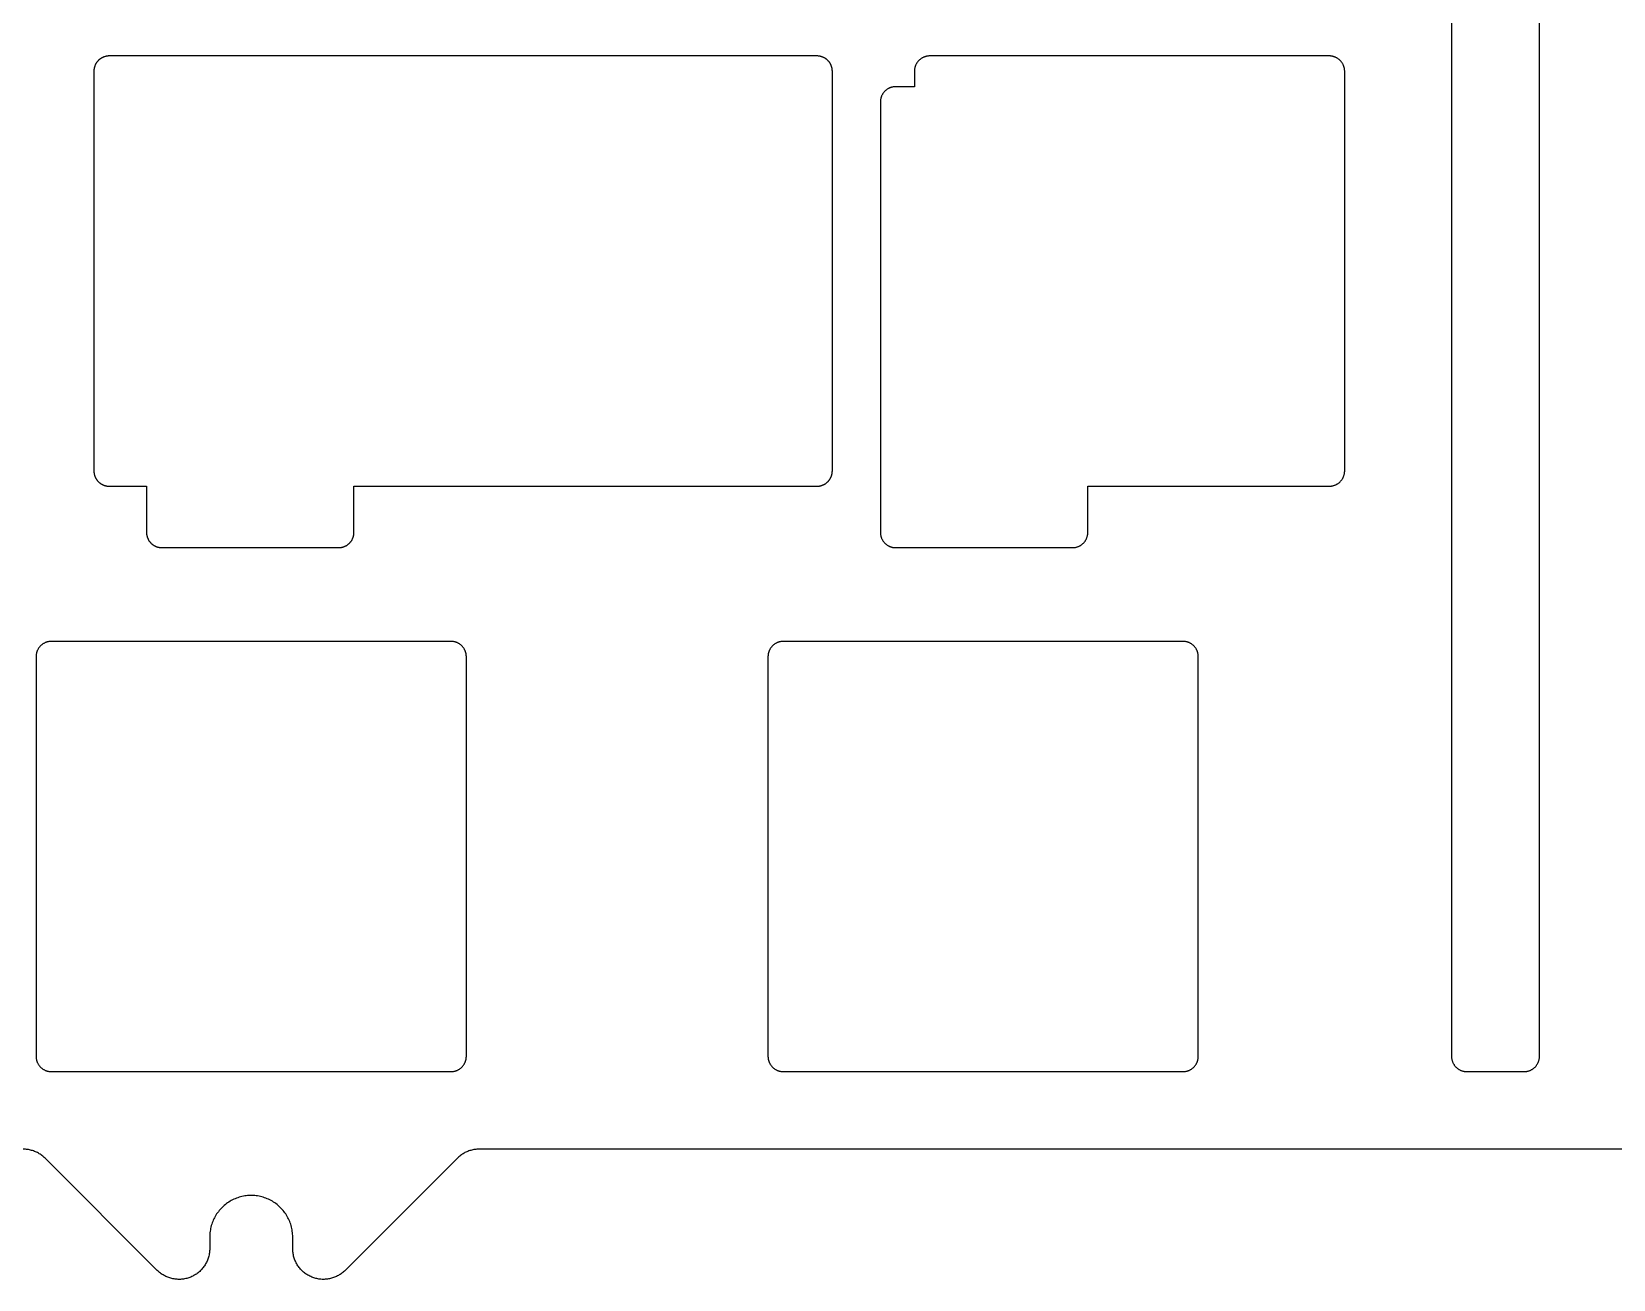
# Model space of a CAD drawing. Header units: millimetres. Extents: x -947 to -599, y 2206 to 2334.
# Drawn here: x -706.2 to -654.8, y 2206.3 to 2246.9 of the extents above; entities that cross this region are included whole.
import ezdxf

# ---------------------------------------------------------------- set-up
doc = ezdxf.new("R2010")
doc.units = ezdxf.units.MM
doc.layers.add('Default', color=18, linetype='Continuous', true_color=0x000000)

msp = doc.modelspace()

# ---------------------------------------------------------------- linework, layer by layer
at = {"layer": 'Default'}
for points in [[(-660.048, 2302.731), (-660.048, 2213.531)], [(-657.185, 2213.531), (-657.185, 2302.731)], [(-703.716, 2246.081), (-703.727, 2246.081), (-703.739, 2246.08), (-703.75, 2246.08), (-703.761, 2246.079), (-703.773, 2246.078), (-703.784, 2246.076), (-703.796, 2246.075), (-703.807, 2246.073), (-703.819, 2246.07), (-703.831, 2246.068), (-703.842, 2246.065), (-703.854, 2246.062), (-703.866, 2246.058), (-703.877, 2246.054), (-703.889, 2246.05), (-703.9, 2246.046), (-703.912, 2246.041), (-703.923, 2246.036), (-703.935, 2246.031), (-703.946, 2246.025), (-703.957, 2246.019), (-703.968, 2246.013), (-703.979, 2246.006), (-703.99, 2245.999), (-704.001, 2245.992), (-704.011, 2245.985), (-704.021, 2245.977), (-704.031, 2245.969), (-704.041, 2245.961), (-704.051, 2245.952), (-704.061, 2245.944), (-704.07, 2245.934), (-704.079, 2245.925), (-704.088, 2245.916), (-704.096, 2245.906), (-704.104, 2245.896), (-704.112, 2245.886), (-704.12, 2245.876), (-704.128, 2245.865), (-704.135, 2245.855), (-704.142, 2245.844), (-704.148, 2245.833), (-704.154, 2245.822), (-704.16, 2245.811), (-704.166, 2245.799), (-704.171, 2245.788), (-704.176, 2245.776), (-704.181, 2245.765), (-704.186, 2245.753), (-704.19, 2245.742), (-704.194, 2245.73), (-704.197, 2245.719), (-704.2, 2245.707), (-704.203, 2245.695), (-704.206, 2245.684), (-704.208, 2245.672), (-704.21, 2245.66), (-704.212, 2245.649), (-704.213, 2245.637), (-704.214, 2245.626), (-704.215, 2245.614), (-704.216, 2245.603), (-704.216, 2245.592), (-704.216, 2245.581)], [(-680.691, 2246.081), (-703.716, 2246.081)], [(-680.191, 2245.581), (-680.191, 2245.592), (-680.192, 2245.603), (-680.192, 2245.614), (-680.193, 2245.626), (-680.194, 2245.637), (-680.196, 2245.649), (-680.198, 2245.66), (-680.2, 2245.672), (-680.202, 2245.684), (-680.205, 2245.695), (-680.207, 2245.707), (-680.211, 2245.719), (-680.214, 2245.73), (-680.218, 2245.742), (-680.222, 2245.753), (-680.226, 2245.765), (-680.231, 2245.776), (-680.236, 2245.788), (-680.242, 2245.799), (-680.247, 2245.811), (-680.253, 2245.822), (-680.259, 2245.833), (-680.266, 2245.844), (-680.273, 2245.855), (-680.28, 2245.865), (-680.287, 2245.876), (-680.295, 2245.886), (-680.303, 2245.896), (-680.311, 2245.906), (-680.32, 2245.916), (-680.329, 2245.925), (-680.338, 2245.934), (-680.347, 2245.944), (-680.357, 2245.952), (-680.366, 2245.961), (-680.376, 2245.969), (-680.386, 2245.977), (-680.397, 2245.985), (-680.407, 2245.992), (-680.418, 2245.999), (-680.428, 2246.006), (-680.439, 2246.013), (-680.45, 2246.019), (-680.462, 2246.025), (-680.473, 2246.031), (-680.484, 2246.036), (-680.496, 2246.041), (-680.507, 2246.046), (-680.519, 2246.05), (-680.53, 2246.054), (-680.542, 2246.058), (-680.554, 2246.062), (-680.565, 2246.065), (-680.577, 2246.068), (-680.589, 2246.07), (-680.6, 2246.073), (-680.612, 2246.075), (-680.623, 2246.076), (-680.635, 2246.078), (-680.646, 2246.079), (-680.658, 2246.08), (-680.669, 2246.08), (-680.68, 2246.081), (-680.691, 2246.081)], [(-677.023, 2246.081), (-677.04, 2246.081), (-677.057, 2246.08), (-677.074, 2246.078), (-677.091, 2246.076), (-677.108, 2246.074), (-677.124, 2246.07), (-677.141, 2246.067), (-677.157, 2246.062), (-677.174, 2246.058), (-677.19, 2246.052), (-677.206, 2246.046), (-677.222, 2246.04), (-677.237, 2246.032), (-677.253, 2246.025), (-677.268, 2246.017), (-677.282, 2246.008), (-677.297, 2245.999), (-677.311, 2245.989), (-677.325, 2245.979), (-677.338, 2245.969), (-677.351, 2245.958), (-677.364, 2245.946), (-677.376, 2245.934), (-677.388, 2245.922), (-677.399, 2245.91), (-677.41, 2245.896), (-677.421, 2245.883), (-677.431, 2245.869), (-677.441, 2245.855), (-677.45, 2245.841), (-677.458, 2245.826), (-677.466, 2245.811), (-677.474, 2245.796), (-677.481, 2245.78), (-677.488, 2245.764), (-677.494, 2245.748), (-677.499, 2245.732), (-677.504, 2245.716), (-677.508, 2245.699), (-677.512, 2245.683), (-677.515, 2245.666), (-677.518, 2245.649), (-677.52, 2245.632), (-677.521, 2245.615), (-677.522, 2245.598), (-677.523, 2245.581)], [(-664.023, 2246.081), (-677.023, 2246.081)], [(-663.523, 2245.581), (-663.523, 2245.598), (-663.524, 2245.615), (-663.525, 2245.632), (-663.527, 2245.649), (-663.53, 2245.666), (-663.533, 2245.683), (-663.537, 2245.699), (-663.541, 2245.716), (-663.546, 2245.732), (-663.551, 2245.748), (-663.557, 2245.764), (-663.564, 2245.78), (-663.571, 2245.796), (-663.579, 2245.811), (-663.587, 2245.826), (-663.595, 2245.841), (-663.604, 2245.855), (-663.614, 2245.869), (-663.624, 2245.883), (-663.635, 2245.896), (-663.646, 2245.91), (-663.657, 2245.922), (-663.669, 2245.934), (-663.681, 2245.946), (-663.694, 2245.958), (-663.707, 2245.969), (-663.72, 2245.979), (-663.734, 2245.989), (-663.748, 2245.999), (-663.763, 2246.008), (-663.777, 2246.017), (-663.793, 2246.025), (-663.808, 2246.032), (-663.823, 2246.04), (-663.839, 2246.046), (-663.855, 2246.052), (-663.871, 2246.058), (-663.888, 2246.062), (-663.904, 2246.067), (-663.921, 2246.07), (-663.938, 2246.074), (-663.954, 2246.076), (-663.971, 2246.078), (-663.988, 2246.08), (-664.005, 2246.081), (-664.023, 2246.081)], [(-704.216, 2245.581), (-704.216, 2232.581)], [(-680.191, 2232.581), (-680.191, 2245.581)], [(-677.523, 2245.581), (-677.523, 2245.081), (-678.128, 2245.081)], [(-663.523, 2232.581), (-663.523, 2245.581)], [(-678.128, 2245.081), (-678.145, 2245.081), (-678.162, 2245.08), (-678.179, 2245.078), (-678.196, 2245.076), (-678.213, 2245.074), (-678.23, 2245.07), (-678.247, 2245.067), (-678.263, 2245.062), (-678.28, 2245.058), (-678.296, 2245.052), (-678.312, 2245.046), (-678.327, 2245.04), (-678.343, 2245.032), (-678.358, 2245.025), (-678.373, 2245.017), (-678.388, 2245.008), (-678.403, 2244.999), (-678.417, 2244.989), (-678.43, 2244.979), (-678.444, 2244.969), (-678.457, 2244.958), (-678.47, 2244.946), (-678.482, 2244.934), (-678.494, 2244.922), (-678.505, 2244.91), (-678.516, 2244.896), (-678.527, 2244.883), (-678.537, 2244.869), (-678.546, 2244.855), (-678.556, 2244.841), (-678.564, 2244.826), (-678.572, 2244.811), (-678.58, 2244.796), (-678.587, 2244.78), (-678.593, 2244.764), (-678.599, 2244.748), (-678.605, 2244.732), (-678.61, 2244.716), (-678.614, 2244.699), (-678.618, 2244.683), (-678.621, 2244.666), (-678.624, 2244.649), (-678.626, 2244.632), (-678.627, 2244.615), (-678.628, 2244.598), (-678.628, 2244.581)], [(-678.628, 2244.581), (-678.628, 2230.581)], [(-704.216, 2232.581), (-704.216, 2232.57), (-704.216, 2232.559), (-704.215, 2232.547), (-704.214, 2232.536), (-704.213, 2232.525), (-704.212, 2232.513), (-704.21, 2232.502), (-704.208, 2232.49), (-704.206, 2232.478), (-704.203, 2232.467), (-704.2, 2232.455), (-704.197, 2232.443), (-704.194, 2232.432), (-704.19, 2232.42), (-704.186, 2232.408), (-704.181, 2232.397), (-704.176, 2232.385), (-704.171, 2232.374), (-704.166, 2232.363), (-704.16, 2232.351), (-704.154, 2232.34), (-704.148, 2232.329), (-704.142, 2232.318), (-704.135, 2232.307), (-704.128, 2232.297), (-704.12, 2232.286), (-704.112, 2232.276), (-704.104, 2232.266), (-704.096, 2232.256), (-704.088, 2232.246), (-704.079, 2232.237), (-704.07, 2232.227), (-704.061, 2232.218), (-704.051, 2232.21), (-704.041, 2232.201), (-704.031, 2232.193), (-704.021, 2232.185), (-704.011, 2232.177), (-704.001, 2232.17), (-703.99, 2232.162), (-703.979, 2232.156), (-703.968, 2232.149), (-703.957, 2232.143), (-703.946, 2232.137), (-703.935, 2232.131), (-703.923, 2232.126), (-703.912, 2232.121), (-703.9, 2232.116), (-703.889, 2232.112), (-703.877, 2232.108), (-703.866, 2232.104), (-703.854, 2232.1), (-703.842, 2232.097), (-703.831, 2232.094), (-703.819, 2232.092), (-703.807, 2232.089), (-703.796, 2232.087), (-703.784, 2232.086), (-703.773, 2232.084), (-703.761, 2232.083), (-703.75, 2232.082), (-703.739, 2232.081), (-703.727, 2232.081), (-703.716, 2232.081)], [(-680.691, 2232.081), (-680.68, 2232.081), (-680.669, 2232.081), (-680.658, 2232.082), (-680.646, 2232.083), (-680.635, 2232.084), (-680.623, 2232.086), (-680.612, 2232.087), (-680.6, 2232.089), (-680.589, 2232.092), (-680.577, 2232.094), (-680.565, 2232.097), (-680.554, 2232.1), (-680.542, 2232.104), (-680.53, 2232.108), (-680.519, 2232.112), (-680.507, 2232.116), (-680.496, 2232.121), (-680.484, 2232.126), (-680.473, 2232.131), (-680.462, 2232.137), (-680.45, 2232.143), (-680.439, 2232.149), (-680.428, 2232.156), (-680.418, 2232.162), (-680.407, 2232.17), (-680.397, 2232.177), (-680.386, 2232.185), (-680.376, 2232.193), (-680.366, 2232.201), (-680.357, 2232.21), (-680.347, 2232.218), (-680.338, 2232.227), (-680.329, 2232.237), (-680.32, 2232.246), (-680.311, 2232.256), (-680.303, 2232.266), (-680.295, 2232.276), (-680.287, 2232.286), (-680.28, 2232.297), (-680.273, 2232.307), (-680.266, 2232.318), (-680.259, 2232.329), (-680.253, 2232.34), (-680.247, 2232.351), (-680.242, 2232.363), (-680.236, 2232.374), (-680.231, 2232.385), (-680.226, 2232.397), (-680.222, 2232.408), (-680.218, 2232.42), (-680.214, 2232.432), (-680.211, 2232.443), (-680.207, 2232.455), (-680.205, 2232.467), (-680.202, 2232.478), (-680.2, 2232.49), (-680.198, 2232.502), (-680.196, 2232.513), (-680.194, 2232.525), (-680.193, 2232.536), (-680.192, 2232.547), (-680.192, 2232.559), (-680.191, 2232.57), (-680.191, 2232.581)], [(-664.023, 2232.081), (-664.005, 2232.081), (-663.988, 2232.082), (-663.971, 2232.084), (-663.954, 2232.086), (-663.938, 2232.088), (-663.921, 2232.091), (-663.904, 2232.095), (-663.888, 2232.099), (-663.871, 2232.104), (-663.855, 2232.11), (-663.839, 2232.116), (-663.823, 2232.122), (-663.808, 2232.129), (-663.793, 2232.137), (-663.777, 2232.145), (-663.763, 2232.154), (-663.748, 2232.163), (-663.734, 2232.172), (-663.72, 2232.183), (-663.707, 2232.193), (-663.694, 2232.204), (-663.681, 2232.216), (-663.669, 2232.227), (-663.657, 2232.24), (-663.646, 2232.252), (-663.635, 2232.265), (-663.624, 2232.279), (-663.614, 2232.293), (-663.604, 2232.307), (-663.595, 2232.321), (-663.587, 2232.336), (-663.579, 2232.351), (-663.571, 2232.366), (-663.564, 2232.382), (-663.557, 2232.398), (-663.551, 2232.413), (-663.546, 2232.43), (-663.541, 2232.446), (-663.537, 2232.463), (-663.533, 2232.479), (-663.53, 2232.496), (-663.527, 2232.513), (-663.525, 2232.53), (-663.524, 2232.547), (-663.523, 2232.564), (-663.523, 2232.581)], [(-703.716, 2232.081), (-702.504, 2232.081)], [(-702.504, 2232.081), (-702.504, 2230.581)], [(-695.754, 2230.581), (-695.754, 2232.081)], [(-695.754, 2232.081), (-680.691, 2232.081)], [(-671.878, 2230.581), (-671.878, 2232.081), (-664.023, 2232.081)], [(-702.504, 2230.581), (-702.504, 2230.57), (-702.504, 2230.559), (-702.503, 2230.547), (-702.502, 2230.536), (-702.501, 2230.525), (-702.5, 2230.513), (-702.498, 2230.502), (-702.496, 2230.49), (-702.494, 2230.478), (-702.491, 2230.467), (-702.488, 2230.455), (-702.485, 2230.443), (-702.482, 2230.432), (-702.478, 2230.42), (-702.474, 2230.408), (-702.469, 2230.397), (-702.464, 2230.385), (-702.459, 2230.374), (-702.454, 2230.363), (-702.448, 2230.351), (-702.442, 2230.34), (-702.436, 2230.329), (-702.43, 2230.318), (-702.423, 2230.307), (-702.416, 2230.297), (-702.408, 2230.286), (-702.4, 2230.276), (-702.392, 2230.266), (-702.384, 2230.256), (-702.376, 2230.246), (-702.367, 2230.237), (-702.358, 2230.227), (-702.349, 2230.218), (-702.339, 2230.21), (-702.329, 2230.201), (-702.319, 2230.193), (-702.309, 2230.185), (-702.299, 2230.177), (-702.289, 2230.17), (-702.278, 2230.162), (-702.267, 2230.156), (-702.256, 2230.149), (-702.245, 2230.143), (-702.234, 2230.137), (-702.223, 2230.131), (-702.211, 2230.126), (-702.2, 2230.121), (-702.188, 2230.116), (-702.177, 2230.112), (-702.165, 2230.108), (-702.154, 2230.104), (-702.142, 2230.1), (-702.13, 2230.097), (-702.119, 2230.094), (-702.107, 2230.092), (-702.095, 2230.089), (-702.084, 2230.087), (-702.072, 2230.086), (-702.061, 2230.084), (-702.049, 2230.083), (-702.038, 2230.082), (-702.027, 2230.081), (-702.015, 2230.081), (-702.004, 2230.081)], [(-696.254, 2230.081), (-696.243, 2230.081), (-696.232, 2230.081), (-696.221, 2230.082), (-696.209, 2230.083), (-696.198, 2230.084), (-696.186, 2230.086), (-696.175, 2230.087), (-696.163, 2230.089), (-696.152, 2230.092), (-696.14, 2230.094), (-696.128, 2230.097), (-696.117, 2230.1), (-696.105, 2230.104), (-696.093, 2230.108), (-696.082, 2230.112), (-696.07, 2230.116), (-696.059, 2230.121), (-696.047, 2230.126), (-696.036, 2230.131), (-696.025, 2230.137), (-696.013, 2230.143), (-696.002, 2230.149), (-695.991, 2230.156), (-695.981, 2230.162), (-695.97, 2230.17), (-695.96, 2230.177), (-695.949, 2230.185), (-695.939, 2230.193), (-695.929, 2230.201), (-695.92, 2230.21), (-695.91, 2230.218), (-695.901, 2230.227), (-695.892, 2230.237), (-695.883, 2230.246), (-695.874, 2230.256), (-695.866, 2230.266), (-695.858, 2230.276), (-695.85, 2230.286), (-695.843, 2230.297), (-695.836, 2230.307), (-695.829, 2230.318), (-695.822, 2230.329), (-695.816, 2230.34), (-695.81, 2230.351), (-695.805, 2230.363), (-695.799, 2230.374), (-695.794, 2230.385), (-695.789, 2230.397), (-695.785, 2230.408), (-695.781, 2230.42), (-695.777, 2230.432), (-695.774, 2230.443), (-695.77, 2230.455), (-695.768, 2230.467), (-695.765, 2230.478), (-695.763, 2230.49), (-695.761, 2230.502), (-695.759, 2230.513), (-695.757, 2230.525), (-695.756, 2230.536), (-695.755, 2230.547), (-695.755, 2230.559), (-695.754, 2230.57), (-695.754, 2230.581)], [(-678.628, 2230.581), (-678.628, 2230.564), (-678.627, 2230.547), (-678.626, 2230.53), (-678.624, 2230.513), (-678.621, 2230.496), (-678.618, 2230.479), (-678.614, 2230.463), (-678.61, 2230.446), (-678.605, 2230.43), (-678.599, 2230.413), (-678.593, 2230.398), (-678.587, 2230.382), (-678.58, 2230.366), (-678.572, 2230.351), (-678.564, 2230.336), (-678.556, 2230.321), (-678.546, 2230.307), (-678.537, 2230.293), (-678.527, 2230.279), (-678.516, 2230.265), (-678.505, 2230.252), (-678.494, 2230.24), (-678.482, 2230.227), (-678.47, 2230.216), (-678.457, 2230.204), (-678.444, 2230.193), (-678.43, 2230.183), (-678.417, 2230.172), (-678.403, 2230.163), (-678.388, 2230.154), (-678.373, 2230.145), (-678.358, 2230.137), (-678.343, 2230.129), (-678.327, 2230.122), (-678.312, 2230.116), (-678.296, 2230.11), (-678.28, 2230.104), (-678.263, 2230.099), (-678.247, 2230.095), (-678.23, 2230.091), (-678.213, 2230.088), (-678.196, 2230.086), (-678.179, 2230.084), (-678.162, 2230.082), (-678.145, 2230.081), (-678.128, 2230.081)], [(-672.378, 2230.081), (-672.361, 2230.081), (-672.344, 2230.082), (-672.327, 2230.084), (-672.31, 2230.086), (-672.293, 2230.088), (-672.277, 2230.091), (-672.26, 2230.095), (-672.243, 2230.099), (-672.227, 2230.104), (-672.211, 2230.11), (-672.195, 2230.116), (-672.179, 2230.122), (-672.164, 2230.129), (-672.148, 2230.137), (-672.133, 2230.145), (-672.119, 2230.154), (-672.104, 2230.163), (-672.09, 2230.172), (-672.076, 2230.183), (-672.063, 2230.193), (-672.05, 2230.204), (-672.037, 2230.216), (-672.025, 2230.227), (-672.013, 2230.24), (-672.001, 2230.252), (-671.99, 2230.265), (-671.98, 2230.279), (-671.97, 2230.293), (-671.96, 2230.307), (-671.951, 2230.321), (-671.942, 2230.336), (-671.934, 2230.351), (-671.927, 2230.366), (-671.92, 2230.382), (-671.913, 2230.398), (-671.907, 2230.413), (-671.902, 2230.43), (-671.897, 2230.446), (-671.893, 2230.463), (-671.889, 2230.479), (-671.886, 2230.496), (-671.883, 2230.513), (-671.881, 2230.53), (-671.879, 2230.547), (-671.879, 2230.564), (-671.878, 2230.581)], [(-702.004, 2230.081), (-696.254, 2230.081)], [(-678.128, 2230.081), (-672.378, 2230.081)], [(-705.598, 2227.031), (-705.615, 2227.031), (-705.632, 2227.03), (-705.649, 2227.028), (-705.666, 2227.026), (-705.683, 2227.024), (-705.699, 2227.02), (-705.716, 2227.017), (-705.732, 2227.012), (-705.749, 2227.008), (-705.765, 2227.002), (-705.781, 2226.996), (-705.797, 2226.99), (-705.812, 2226.982), (-705.828, 2226.975), (-705.843, 2226.967), (-705.857, 2226.958), (-705.872, 2226.949), (-705.886, 2226.939), (-705.9, 2226.929), (-705.913, 2226.919), (-705.926, 2226.908), (-705.939, 2226.896), (-705.951, 2226.884), (-705.963, 2226.872), (-705.974, 2226.86), (-705.985, 2226.846), (-705.996, 2226.833), (-706.006, 2226.819), (-706.016, 2226.805), (-706.025, 2226.791), (-706.033, 2226.776), (-706.041, 2226.761), (-706.049, 2226.746), (-706.056, 2226.73), (-706.063, 2226.714), (-706.069, 2226.698), (-706.074, 2226.682), (-706.079, 2226.666), (-706.083, 2226.649), (-706.087, 2226.633), (-706.09, 2226.616), (-706.093, 2226.599), (-706.095, 2226.582), (-706.096, 2226.565), (-706.097, 2226.548), (-706.098, 2226.531)], [(-692.598, 2227.031), (-705.598, 2227.031)], [(-692.098, 2226.531), (-692.098, 2226.548), (-692.099, 2226.565), (-692.1, 2226.582), (-692.102, 2226.599), (-692.105, 2226.616), (-692.108, 2226.633), (-692.112, 2226.649), (-692.116, 2226.666), (-692.121, 2226.682), (-692.126, 2226.698), (-692.132, 2226.714), (-692.139, 2226.73), (-692.146, 2226.746), (-692.154, 2226.761), (-692.162, 2226.776), (-692.17, 2226.791), (-692.179, 2226.805), (-692.189, 2226.819), (-692.199, 2226.833), (-692.21, 2226.846), (-692.221, 2226.86), (-692.232, 2226.872), (-692.244, 2226.884), (-692.256, 2226.896), (-692.269, 2226.908), (-692.282, 2226.919), (-692.295, 2226.929), (-692.309, 2226.939), (-692.323, 2226.949), (-692.338, 2226.958), (-692.352, 2226.967), (-692.368, 2226.975), (-692.383, 2226.982), (-692.398, 2226.99), (-692.414, 2226.996), (-692.43, 2227.002), (-692.446, 2227.008), (-692.463, 2227.012), (-692.479, 2227.017), (-692.496, 2227.02), (-692.513, 2227.024), (-692.529, 2227.026), (-692.546, 2227.028), (-692.563, 2227.03), (-692.58, 2227.031), (-692.598, 2227.031)], [(-681.785, 2227.031), (-681.802, 2227.031), (-681.819, 2227.03), (-681.836, 2227.028), (-681.853, 2227.026), (-681.87, 2227.024), (-681.887, 2227.02), (-681.903, 2227.017), (-681.92, 2227.012), (-681.936, 2227.008), (-681.952, 2227.002), (-681.968, 2226.996), (-681.984, 2226.99), (-682, 2226.982), (-682.015, 2226.975), (-682.03, 2226.967), (-682.045, 2226.958), (-682.059, 2226.949), (-682.073, 2226.939), (-682.087, 2226.929), (-682.101, 2226.919), (-682.114, 2226.908), (-682.126, 2226.896), (-682.139, 2226.884), (-682.15, 2226.872), (-682.162, 2226.86), (-682.173, 2226.846), (-682.183, 2226.833), (-682.194, 2226.819), (-682.203, 2226.805), (-682.212, 2226.791), (-682.221, 2226.776), (-682.229, 2226.761), (-682.237, 2226.746), (-682.244, 2226.73), (-682.25, 2226.714), (-682.256, 2226.698), (-682.262, 2226.682), (-682.267, 2226.666), (-682.271, 2226.649), (-682.275, 2226.633), (-682.278, 2226.616), (-682.28, 2226.599), (-682.282, 2226.582), (-682.284, 2226.565), (-682.285, 2226.548), (-682.285, 2226.531)], [(-668.785, 2227.031), (-681.785, 2227.031)], [(-668.285, 2226.531), (-668.285, 2226.548), (-668.286, 2226.565), (-668.288, 2226.582), (-668.29, 2226.599), (-668.292, 2226.616), (-668.296, 2226.633), (-668.299, 2226.649), (-668.304, 2226.666), (-668.308, 2226.682), (-668.314, 2226.698), (-668.32, 2226.714), (-668.326, 2226.73), (-668.334, 2226.746), (-668.341, 2226.761), (-668.349, 2226.776), (-668.358, 2226.791), (-668.367, 2226.805), (-668.377, 2226.819), (-668.387, 2226.833), (-668.397, 2226.846), (-668.408, 2226.86), (-668.42, 2226.872), (-668.431, 2226.884), (-668.444, 2226.896), (-668.456, 2226.908), (-668.47, 2226.919), (-668.483, 2226.929), (-668.497, 2226.939), (-668.511, 2226.949), (-668.525, 2226.958), (-668.54, 2226.967), (-668.555, 2226.975), (-668.57, 2226.982), (-668.586, 2226.99), (-668.602, 2226.996), (-668.618, 2227.002), (-668.634, 2227.008), (-668.65, 2227.012), (-668.667, 2227.017), (-668.683, 2227.02), (-668.7, 2227.024), (-668.717, 2227.026), (-668.734, 2227.028), (-668.751, 2227.03), (-668.768, 2227.031), (-668.785, 2227.031)], [(-706.098, 2226.531), (-706.098, 2213.531)], [(-692.098, 2213.531), (-692.098, 2226.531)], [(-682.285, 2226.531), (-682.285, 2213.531)], [(-668.285, 2213.531), (-668.285, 2226.531)], [(-706.098, 2213.531), (-706.097, 2213.514), (-706.096, 2213.497), (-706.095, 2213.48), (-706.093, 2213.463), (-706.09, 2213.446), (-706.087, 2213.429), (-706.083, 2213.413), (-706.079, 2213.396), (-706.074, 2213.38), (-706.069, 2213.363), (-706.063, 2213.348), (-706.056, 2213.332), (-706.049, 2213.316), (-706.041, 2213.301), (-706.033, 2213.286), (-706.025, 2213.271), (-706.016, 2213.257), (-706.006, 2213.243), (-705.996, 2213.229), (-705.985, 2213.215), (-705.974, 2213.202), (-705.963, 2213.19), (-705.951, 2213.177), (-705.939, 2213.166), (-705.926, 2213.154), (-705.913, 2213.143), (-705.9, 2213.133), (-705.886, 2213.122), (-705.872, 2213.113), (-705.857, 2213.104), (-705.843, 2213.095), (-705.828, 2213.087), (-705.812, 2213.079), (-705.797, 2213.072), (-705.781, 2213.066), (-705.765, 2213.06), (-705.749, 2213.054), (-705.732, 2213.049), (-705.716, 2213.045), (-705.699, 2213.041), (-705.683, 2213.038), (-705.666, 2213.036), (-705.649, 2213.034), (-705.632, 2213.032), (-705.615, 2213.031), (-705.598, 2213.031)], [(-692.598, 2213.031), (-692.58, 2213.031), (-692.563, 2213.032), (-692.546, 2213.034), (-692.529, 2213.036), (-692.513, 2213.038), (-692.496, 2213.041), (-692.479, 2213.045), (-692.463, 2213.049), (-692.446, 2213.054), (-692.43, 2213.06), (-692.414, 2213.066), (-692.398, 2213.072), (-692.383, 2213.079), (-692.368, 2213.087), (-692.352, 2213.095), (-692.338, 2213.104), (-692.323, 2213.113), (-692.309, 2213.122), (-692.295, 2213.133), (-692.282, 2213.143), (-692.269, 2213.154), (-692.256, 2213.166), (-692.244, 2213.177), (-692.232, 2213.19), (-692.221, 2213.202), (-692.21, 2213.215), (-692.199, 2213.229), (-692.189, 2213.243), (-692.179, 2213.257), (-692.17, 2213.271), (-692.162, 2213.286), (-692.154, 2213.301), (-692.146, 2213.316), (-692.139, 2213.332), (-692.132, 2213.348), (-692.126, 2213.363), (-692.121, 2213.38), (-692.116, 2213.396), (-692.112, 2213.413), (-692.108, 2213.429), (-692.105, 2213.446), (-692.102, 2213.463), (-692.1, 2213.48), (-692.099, 2213.497), (-692.098, 2213.514), (-692.098, 2213.531)], [(-682.285, 2213.531), (-682.285, 2213.514), (-682.284, 2213.497), (-682.282, 2213.48), (-682.28, 2213.463), (-682.278, 2213.446), (-682.275, 2213.429), (-682.271, 2213.413), (-682.267, 2213.396), (-682.262, 2213.38), (-682.256, 2213.363), (-682.25, 2213.348), (-682.244, 2213.332), (-682.237, 2213.316), (-682.229, 2213.301), (-682.221, 2213.286), (-682.212, 2213.271), (-682.203, 2213.257), (-682.194, 2213.243), (-682.183, 2213.229), (-682.173, 2213.215), (-682.162, 2213.202), (-682.15, 2213.19), (-682.139, 2213.177), (-682.126, 2213.166), (-682.114, 2213.154), (-682.101, 2213.143), (-682.087, 2213.133), (-682.073, 2213.122), (-682.059, 2213.113), (-682.045, 2213.104), (-682.03, 2213.095), (-682.015, 2213.087), (-682, 2213.079), (-681.984, 2213.072), (-681.968, 2213.066), (-681.952, 2213.06), (-681.936, 2213.054), (-681.92, 2213.049), (-681.903, 2213.045), (-681.887, 2213.041), (-681.87, 2213.038), (-681.853, 2213.036), (-681.836, 2213.034), (-681.819, 2213.032), (-681.802, 2213.031), (-681.785, 2213.031)], [(-668.785, 2213.031), (-668.768, 2213.031), (-668.751, 2213.032), (-668.734, 2213.034), (-668.717, 2213.036), (-668.7, 2213.038), (-668.683, 2213.041), (-668.667, 2213.045), (-668.65, 2213.049), (-668.634, 2213.054), (-668.618, 2213.06), (-668.602, 2213.066), (-668.586, 2213.072), (-668.57, 2213.079), (-668.555, 2213.087), (-668.54, 2213.095), (-668.525, 2213.104), (-668.511, 2213.113), (-668.497, 2213.122), (-668.483, 2213.133), (-668.47, 2213.143), (-668.456, 2213.154), (-668.444, 2213.166), (-668.431, 2213.177), (-668.42, 2213.19), (-668.408, 2213.202), (-668.397, 2213.215), (-668.387, 2213.229), (-668.377, 2213.243), (-668.367, 2213.257), (-668.358, 2213.271), (-668.349, 2213.286), (-668.341, 2213.301), (-668.334, 2213.316), (-668.326, 2213.332), (-668.32, 2213.348), (-668.314, 2213.363), (-668.308, 2213.38), (-668.304, 2213.396), (-668.299, 2213.413), (-668.296, 2213.429), (-668.292, 2213.446), (-668.29, 2213.463), (-668.288, 2213.48), (-668.286, 2213.497), (-668.285, 2213.514), (-668.285, 2213.531)], [(-660.048, 2213.531), (-660.047, 2213.514), (-660.046, 2213.497), (-660.045, 2213.48), (-660.043, 2213.463), (-660.04, 2213.446), (-660.037, 2213.429), (-660.033, 2213.413), (-660.029, 2213.396), (-660.024, 2213.38), (-660.019, 2213.363), (-660.013, 2213.348), (-660.006, 2213.332), (-659.999, 2213.316), (-659.991, 2213.301), (-659.983, 2213.286), (-659.975, 2213.271), (-659.966, 2213.257), (-659.956, 2213.243), (-659.946, 2213.229), (-659.935, 2213.215), (-659.924, 2213.202), (-659.913, 2213.19), (-659.901, 2213.177), (-659.889, 2213.166), (-659.876, 2213.154), (-659.863, 2213.143), (-659.85, 2213.133), (-659.836, 2213.122), (-659.822, 2213.113), (-659.807, 2213.104), (-659.793, 2213.095), (-659.778, 2213.087), (-659.762, 2213.079), (-659.747, 2213.072), (-659.731, 2213.066), (-659.715, 2213.06), (-659.699, 2213.054), (-659.682, 2213.049), (-659.666, 2213.045), (-659.649, 2213.041), (-659.633, 2213.038), (-659.616, 2213.036), (-659.599, 2213.034), (-659.582, 2213.032), (-659.565, 2213.031), (-659.548, 2213.031)], [(-657.685, 2213.031), (-657.668, 2213.031), (-657.651, 2213.032), (-657.634, 2213.034), (-657.617, 2213.036), (-657.6, 2213.038), (-657.583, 2213.041), (-657.567, 2213.045), (-657.55, 2213.049), (-657.534, 2213.054), (-657.518, 2213.06), (-657.502, 2213.066), (-657.486, 2213.072), (-657.47, 2213.079), (-657.455, 2213.087), (-657.44, 2213.095), (-657.425, 2213.104), (-657.411, 2213.113), (-657.397, 2213.122), (-657.383, 2213.133), (-657.37, 2213.143), (-657.356, 2213.154), (-657.344, 2213.166), (-657.331, 2213.177), (-657.32, 2213.19), (-657.308, 2213.202), (-657.297, 2213.215), (-657.287, 2213.229), (-657.277, 2213.243), (-657.267, 2213.257), (-657.258, 2213.271), (-657.249, 2213.286), (-657.241, 2213.301), (-657.234, 2213.316), (-657.226, 2213.332), (-657.22, 2213.348), (-657.214, 2213.363), (-657.208, 2213.38), (-657.204, 2213.396), (-657.199, 2213.413), (-657.196, 2213.429), (-657.192, 2213.446), (-657.19, 2213.463), (-657.188, 2213.48), (-657.186, 2213.497), (-657.185, 2213.514), (-657.185, 2213.531)], [(-705.598, 2213.031), (-692.598, 2213.031)], [(-681.785, 2213.031), (-668.785, 2213.031)], [(-659.548, 2213.031), (-657.685, 2213.031)], [(-705.805, 2210.213), (-705.829, 2210.237), (-705.855, 2210.26), (-705.881, 2210.282), (-705.908, 2210.303), (-705.935, 2210.323), (-705.963, 2210.342), (-705.992, 2210.36), (-706.022, 2210.378), (-706.052, 2210.394), (-706.082, 2210.409), (-706.113, 2210.423), (-706.145, 2210.436), (-706.177, 2210.448), (-706.209, 2210.459), (-706.242, 2210.469), (-706.275, 2210.477), (-706.308, 2210.485), (-706.342, 2210.491), (-706.376, 2210.497), (-706.409, 2210.501), (-706.444, 2210.504), (-706.478, 2210.505), (-706.512, 2210.506)], [(-702.155, 2206.563), (-705.805, 2210.213)], [(-692.39, 2210.213), (-696.04, 2206.563)], [(-691.683, 2210.506), (-691.717, 2210.505), (-691.752, 2210.504), (-691.786, 2210.501), (-691.82, 2210.497), (-691.853, 2210.491), (-691.887, 2210.485), (-691.92, 2210.477), (-691.953, 2210.469), (-691.986, 2210.459), (-692.018, 2210.448), (-692.05, 2210.436), (-692.082, 2210.423), (-692.113, 2210.409), (-692.143, 2210.394), (-692.173, 2210.378), (-692.203, 2210.36), (-692.232, 2210.342), (-692.26, 2210.323), (-692.288, 2210.303), (-692.314, 2210.282), (-692.341, 2210.26), (-692.366, 2210.237), (-692.39, 2210.213)], [(-635.074, 2210.506), (-691.683, 2210.506)], [(-697.748, 2207.65), (-697.748, 2207.697), (-697.751, 2207.743), (-697.755, 2207.79), (-697.76, 2207.836), (-697.768, 2207.882), (-697.776, 2207.928), (-697.787, 2207.973), (-697.799, 2208.018), (-697.812, 2208.063), (-697.827, 2208.107), (-697.844, 2208.15), (-697.862, 2208.193), (-697.881, 2208.236), (-697.902, 2208.277), (-697.925, 2208.318), (-697.948, 2208.358), (-697.973, 2208.398), (-698, 2208.436), (-698.028, 2208.473), (-698.057, 2208.51), (-698.087, 2208.545), (-698.119, 2208.58), (-698.151, 2208.613), (-698.185, 2208.645), (-698.22, 2208.676), (-698.256, 2208.705), (-698.293, 2208.734), (-698.331, 2208.761), (-698.369, 2208.787), (-698.409, 2208.811), (-698.45, 2208.834), (-698.491, 2208.856), (-698.533, 2208.876), (-698.576, 2208.895), (-698.619, 2208.912), (-698.663, 2208.928), (-698.707, 2208.942), (-698.752, 2208.955), (-698.797, 2208.966), (-698.843, 2208.976), (-698.889, 2208.984), (-698.935, 2208.99), (-698.981, 2208.995), (-699.028, 2208.998), (-699.074, 2209), (-699.121, 2209), (-699.167, 2208.998), (-699.214, 2208.995), (-699.26, 2208.99), (-699.306, 2208.984), (-699.352, 2208.976), (-699.398, 2208.966), (-699.443, 2208.955), (-699.488, 2208.942), (-699.532, 2208.928), (-699.576, 2208.912), (-699.62, 2208.895), (-699.662, 2208.876), (-699.704, 2208.856), (-699.745, 2208.834), (-699.786, 2208.811), (-699.826, 2208.787), (-699.864, 2208.761), (-699.902, 2208.734), (-699.939, 2208.705), (-699.975, 2208.676), (-700.01, 2208.645), (-700.044, 2208.613), (-700.077, 2208.58), (-700.108, 2208.545), (-700.138, 2208.51), (-700.167, 2208.473), (-700.195, 2208.436), (-700.222, 2208.398), (-700.247, 2208.358), (-700.271, 2208.318), (-700.293, 2208.277), (-700.314, 2208.236), (-700.333, 2208.193), (-700.351, 2208.15), (-700.368, 2208.107), (-700.383, 2208.063), (-700.396, 2208.018), (-700.408, 2207.973), (-700.419, 2207.928), (-700.427, 2207.882), (-700.435, 2207.836), (-700.44, 2207.79), (-700.444, 2207.743), (-700.447, 2207.697), (-700.448, 2207.65)], [(-700.448, 2207.65), (-700.448, 2207.27)], [(-697.748, 2207.27), (-697.748, 2207.65)], [(-700.448, 2207.27), (-700.448, 2207.235), (-700.45, 2207.201), (-700.453, 2207.166), (-700.457, 2207.132), (-700.463, 2207.098), (-700.469, 2207.064), (-700.477, 2207.03), (-700.486, 2206.996), (-700.496, 2206.963), (-700.507, 2206.931), (-700.519, 2206.898), (-700.533, 2206.866), (-700.547, 2206.835), (-700.563, 2206.804), (-700.58, 2206.773), (-700.597, 2206.744), (-700.616, 2206.715), (-700.636, 2206.686), (-700.657, 2206.658), (-700.678, 2206.631), (-700.701, 2206.605), (-700.724, 2206.58), (-700.749, 2206.555), (-700.774, 2206.531), (-700.8, 2206.508), (-700.827, 2206.486), (-700.854, 2206.465), (-700.882, 2206.445), (-700.911, 2206.426), (-700.941, 2206.408), (-700.971, 2206.391), (-701.002, 2206.375), (-701.033, 2206.36), (-701.065, 2206.346), (-701.097, 2206.334), (-701.13, 2206.322), (-701.163, 2206.312), (-701.196, 2206.302), (-701.23, 2206.294), (-701.264, 2206.287), (-701.298, 2206.281), (-701.332, 2206.277), (-701.367, 2206.273), (-701.401, 2206.271), (-701.436, 2206.27), (-701.471, 2206.27), (-701.505, 2206.272), (-701.54, 2206.274), (-701.574, 2206.278), (-701.609, 2206.283), (-701.643, 2206.289), (-701.676, 2206.297), (-701.71, 2206.305), (-701.743, 2206.315), (-701.776, 2206.326), (-701.809, 2206.338), (-701.841, 2206.351), (-701.872, 2206.365), (-701.904, 2206.38), (-701.934, 2206.397), (-701.964, 2206.414), (-701.993, 2206.432), (-702.022, 2206.452), (-702.05, 2206.472), (-702.077, 2206.493), (-702.104, 2206.516), (-702.13, 2206.539), (-702.155, 2206.563)], [(-696.04, 2206.563), (-696.065, 2206.539), (-696.091, 2206.516), (-696.118, 2206.493), (-696.145, 2206.472), (-696.173, 2206.452), (-696.202, 2206.432), (-696.231, 2206.414), (-696.261, 2206.397), (-696.292, 2206.38), (-696.323, 2206.365), (-696.354, 2206.351), (-696.386, 2206.338), (-696.419, 2206.326), (-696.452, 2206.315), (-696.485, 2206.305), (-696.519, 2206.297), (-696.552, 2206.289), (-696.587, 2206.283), (-696.621, 2206.278), (-696.655, 2206.274), (-696.69, 2206.272), (-696.724, 2206.27), (-696.759, 2206.27), (-696.794, 2206.271), (-696.828, 2206.273), (-696.863, 2206.277), (-696.897, 2206.281), (-696.931, 2206.287), (-696.965, 2206.294), (-696.999, 2206.302), (-697.032, 2206.312), (-697.065, 2206.322), (-697.098, 2206.334), (-697.13, 2206.346), (-697.162, 2206.36), (-697.193, 2206.375), (-697.224, 2206.391), (-697.254, 2206.408), (-697.284, 2206.426), (-697.313, 2206.445), (-697.341, 2206.465), (-697.368, 2206.486), (-697.395, 2206.508), (-697.421, 2206.531), (-697.446, 2206.555), (-697.471, 2206.58), (-697.494, 2206.605), (-697.517, 2206.631), (-697.539, 2206.658), (-697.559, 2206.686), (-697.579, 2206.715), (-697.598, 2206.744), (-697.615, 2206.773), (-697.632, 2206.804), (-697.648, 2206.835), (-697.662, 2206.866), (-697.676, 2206.898), (-697.688, 2206.931), (-697.699, 2206.963), (-697.709, 2206.996), (-697.718, 2207.03), (-697.726, 2207.064), (-697.733, 2207.098), (-697.738, 2207.132), (-697.742, 2207.166), (-697.745, 2207.201), (-697.747, 2207.235), (-697.748, 2207.27)]]:
    msp.add_lwpolyline(points, dxfattribs=at)

doc.saveas('drawing.dxf')
